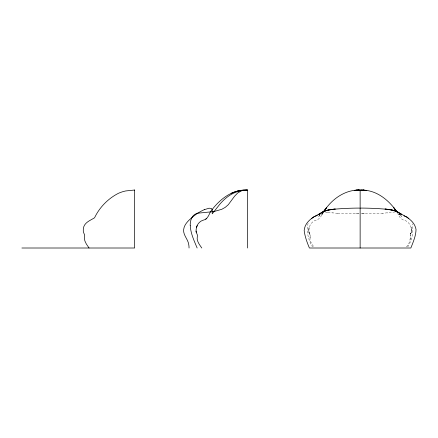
<?xml version="1.0" encoding="UTF-8"?>
<svg xmlns="http://www.w3.org/2000/svg" width="438" height="438" viewBox="0 0 438 438"><rect width="100%" height="100%" fill="white"/><g stroke="black" fill="none" stroke-linecap="round" stroke-linejoin="round"><path stroke-width="0.33" stroke-dasharray="2.19 1.64" d="M406.469 246.906C409.935 243.375 410.362 238.715 410.422 234.231C412.361 235.524 410.603 220.325 411.528 230.716M410.269 239.679L410.165 235.014M309.847 234.231C307.279 229.616 309.94 223.073 314.462 220.752C318.607 220.133 321.043 217.002 322.598 213.416M308.746 230.716C309.781 220.555 308.007 234.637 309.715 234.029L308.79 231.839L310.109 235.014L309.995 239.679L311.287 243.052L313.816 246.906M310.153 235.858L310.005 239.679M308.073 223.292C306.211 231.165 308.232 240.128 312.529 246.922M407.74 246.922C412.032 240.281 413.817 231.598 412.382 223.845M323.052 212.304L322.045 214.001L323.151 212.315M319.603 215.2L318.765 216.514L319.893 214.921L318.99 215.261L322.521 214.281L320.074 214.795M410.422 234.231L411.485 231.839L410.559 234.029C412.897 229.408 410.275 223.046 405.807 220.752C401.668 220.133 399.232 217.002 397.677 213.416M321.749 213.832L323.321 212.83M395.076 211.959L382.533 213.322M387.646 212.961L387.389 212.983M382.9 213.301L360.939 213.804M364.416 213.793L362.516 213.804M361.733 213.804L362.127 213.804M337.682 213.317L359.33 213.804M358.142 213.804L358.536 213.804M355.848 213.793L356.609 213.799M356.986 213.799L357.37 213.799M337.742 213.322L328.215 212.463M332.885 212.983L332.623 212.961M328.067 212.441L326.863 212.255M324.706 211.872L326.934 212.266M400.201 214.795L397.753 214.281L401.285 215.261L400.381 214.921L401.509 216.514L399.878 214.735M399.516 214.396L400.283 214.932"/><path stroke-width="0.66" d="M197.839 213.191L213.974 211.559L221.842 209.265L225.225 207.36L228.313 204.683L234.593 196.197L237.796 192.89L241.924 190.634L247.393 190.021C231.691 189.271 218.819 199.98 210.273 212.096C208.702 215.485 207.196 219.701 202.92 220.287C198.08 221.699 195.381 227.508 196.251 232.239C196.667 233.613 197.795 234.91 197.314 236.432C196.312 240.78 199.471 244.683 201.798 248.007M323.698 211.806C331.265 199.624 344.284 189.999 359.05 190.004L358.443 190.032L359.269 189.993M323.583 211.685L326.644 207.502L323.386 211.735M323.195 212.156L323.518 211.751M311.407 218.606L314.188 216.558L317.484 215.491M192.78 216.837C188.794 220.221 184.217 224.141 183.631 229.682C183.1 235.305 188.154 239.307 188.762 244.7A8.344 3.444 -90 0 1 189.041 248.007M318.574 214.521L323.403 211.85L318.574 214.521C323.249 210.547 329.36 209.495 335.262 209.057L327.805 210.114L322.478 212.047M320.731 213.339C313.4 216.553 304.837 221.699 304.175 230.558C304.908 236.597 307.049 242.422 309.409 248.007L410.849 248.007C413.176 242.077 415.941 235.885 416.034 229.424C414.326 219.871 404.537 215.819 396.866 211.85L401.695 214.521C397.025 210.547 390.915 209.495 385.007 209.057L392.47 210.114L397.797 212.047M204.557 209.594L209.101 208.209L211.417 208.466L212.238 209.786L212.244 213.81L219.898 204.135A131.329 54.175 90 0 1 225.209 198.748C231.291 193.372 239.214 189.972 247.393 190.021M323.934 211.297L326.825 210.328L326.211 210.497L332.595 209.337L332.037 209.402C350.696 207.645 369.579 207.645 388.238 209.402L387.679 209.337L394.063 210.497L393.45 210.328L396.335 211.297M134.647 190.021L125.684 190.952A32.554 27.019 -0.1 0 0 118.337 193.355C108.071 198.584 99.486 207.409 94.542 217.806C89.193 221.064 82.705 223.062 83.275 231.067A5.606 5.606 0 0 0 83.505 232.239L84.649 235.168L84.348 238.195L84.879 240.944L86.308 243.955L89.051 248.007M21.9 248.007L134.647 248.007L134.647 190.004M361.224 190.004L366.08 190.459L363.042 190.097C377.342 190.585 389.059 200.494 396.883 211.735M366.847 190.53L363.332 190.13M403.956 215.846L407.017 217.04L408.862 218.606M399.538 213.339L401.695 214.521M396.691 211.685L393.625 207.502L396.571 211.806M197.138 248.007C194.165 240.763 190.601 233.432 190.256 225.477M360.135 190.004L360.135 207.519M360.135 208.149L360.135 248.007M247.393 190.004L247.393 248.007M192.786 216.854A195.572 80.674 -90 0 1 204.557 209.55M197.773 213.131A20.739 11.727 24.1 0 0 196.728 213.426C192.693 214.713 190.645 218.995 190.355 222.98A11.147 5.672 85.2 0 0 190.207 225.471M231.083 193.355A32.554 27.019 -0.1 0 1 238.425 190.935M196.251 232.239A5.606 5.606 0 0 1 196.021 231.067M235.803 191.603A46.527 36.173 34.1 0 1 244.207 190.114M206.736 218.431A7.687 5.595 83.3 0 1 205.756 219.17M196.563 227.388A15.713 15.511 61.9 0 1 197.22 225.641M323.753 211.412L323.162 211.702L324.542 211.045L323.753 211.412M356.368 190.191L354.189 190.459L357.233 190.097L356.368 190.191M358.574 190.065L356.8 190.174L363.474 190.174L358.574 190.065M396.516 211.412L395.728 211.045L397.113 211.702L396.516 211.412"/></g></svg>
